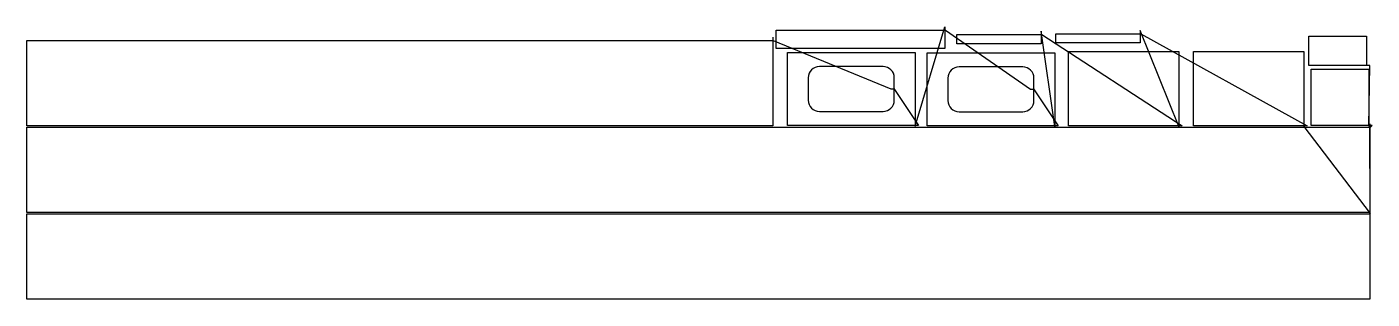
# Model space of a CAD drawing. Header units: metres. Extents: x 15 to 11984, y 15 to 2442.
import ezdxf

# ---------------------------------------------------------------- set-up
doc = ezdxf.new("R2010")
doc.units = ezdxf.units.M

msp = doc.modelspace()

# ---------------------------------------------------------------- linework, layer by layer
at = {"layer": 'TOOL_0'}
for p, q in [((6681.277, 2250.272), (6681.277, 2411.772)), ((6681.277, 2411.772), (8182.777, 2411.772)), ((7918.427, 1558.001), (8182.777, 2441.772)), ((8182.777, 2441.772), (8182.777, 2411.772)), ((8182.777, 2411.772), (8182.777, 2250.272)), ((8182.777, 2411.772), (8187.777, 2411.772)), ((8187.777, 2411.772), (8945.556, 1885.301)), ((9161.306, 1554.551), (9041.025, 2403.152)), ((9041.025, 2403.152), (9041.025, 2373.152)), ((10263.404, 1554.381), (9921.426, 2410.052)), ((9921.426, 2410.052), (9921.426, 2380.052)), ((15, 1559.119), (15, 2319.119)), ((15, 2319.119), (6651, 2319.119)), ((6651, 2349.119), (6651, 2319.119)), ((6651, 2319.119), (6651, 1559.119)), ((6651, 2319.119), (6656, 2319.119)), ((6656, 2319.119), (7702.677, 1888.751)), ((8289.525, 2291.652), (8289.525, 2373.152)), ((8289.525, 2373.152), (9041.025, 2373.152)), ((9041.025, 2291.652), (8289.525, 2291.652)), ((9041.025, 2373.152), (9041.025, 2291.652)), ((9041.025, 2373.152), (9046.025, 2373.152)), ((9046.025, 2373.152), (10293.404, 1559.381)), ((9169.926, 2298.552), (9169.926, 2380.052)), ((9169.926, 2380.052), (9921.426, 2380.052)), ((9921.426, 2298.552), (9169.926, 2298.552)), ((9921.426, 2380.052), (9921.426, 2298.552)), ((9921.426, 2380.052), (9926.426, 2380.052)), ((9926.426, 2380.052), (11406.974, 1559.381)), ((11422.146, 2098.657), (11422.146, 2359.157)), ((11422.146, 2359.157), (11933.646, 2359.157)), ((11933.646, 2359.157), (11933.646, 2098.657)), ((8182.777, 2250.272), (6681.277, 2250.272)), ((6781.927, 1563.001), (6781.927, 2214.501)), ((6781.927, 2214.501), (7918.427, 2214.501)), ((7918.427, 2214.501), (7918.427, 1563.001)), ((8024.806, 1559.551), (8024.806, 2211.051)), ((8024.806, 2211.051), (9161.306, 2211.051)), ((9161.306, 2211.051), (9161.306, 1559.551)), ((9281.904, 1559.381), (9281.904, 2220.881)), ((9281.904, 2220.881), (10263.404, 2220.881)), ((10263.404, 2220.881), (10263.404, 1559.381)), ((10395.474, 1559.381), (10395.474, 2220.881)), ((10395.474, 2220.881), (11376.974, 2220.881)), ((11376.974, 2220.881), (11376.974, 1559.381)), ((7632.677, 2088.751), (7067.677, 2088.751)), ((8875.556, 2085.301), (8310.556, 2085.301)), ((11933.646, 2098.657), (11422.146, 2098.657)), ((11442.781, 1562.105), (11442.781, 2063.605)), ((11442.781, 2063.605), (11954.281, 2063.605)), ((11963.646, 2098.657), (11933.646, 2098.657)), ((11933.646, 2098.657), (11933.646, 2093.657)), ((11954.281, 1557.105), (11963.646, 2098.657)), ((11954.281, 2063.605), (11954.281, 1562.105)), ((6967.677, 1988.751), (6967.677, 1788.751)), ((7732.677, 1888.751), (7732.677, 1988.751)), ((8210.556, 1985.301), (8210.556, 1785.301)), ((8975.556, 1885.301), (8975.556, 1985.301)), ((7702.677, 1888.751), (7732.677, 1888.751)), ((7732.677, 1888.751), (7729.141, 1892.287)), ((7729.141, 1892.287), (7948.427, 1563.001)), ((7732.677, 1788.75), (7732.677, 1888.751)), ((8945.556, 1885.301), (8975.556, 1885.301)), ((8975.556, 1885.301), (8972.02, 1888.837)), ((8972.02, 1888.837), (9191.306, 1559.551)), ((8975.556, 1785.3), (8975.556, 1885.301)), ((7067.677, 1688.751), (7632.677, 1688.751)), ((8310.556, 1685.301), (8875.556, 1685.301)), ((6651, 1559.119), (15, 1559.119)), ((7918.427, 1563.001), (6781.927, 1563.001)), ((7948.427, 1563.001), (7918.427, 1563.001)), ((7918.427, 1563.001), (7918.427, 1558.001)), ((9161.306, 1559.551), (8024.806, 1559.551)), ((9191.306, 1559.551), (9161.306, 1559.551)), ((9161.306, 1559.551), (9161.306, 1554.551)), ((10263.404, 1559.381), (9281.904, 1559.381)), ((10293.404, 1559.381), (10263.404, 1559.381)), ((10263.404, 1559.381), (10263.404, 1554.381)), ((11376.974, 1559.381), (10395.474, 1559.381)), ((11406.974, 1559.381), (11376.974, 1559.381)), ((11376.974, 1559.381), (11376.974, 1554.381)), ((11954.281, 1562.105), (11442.781, 1562.105)), ((11984.281, 1562.105), (11954.281, 1562.105)), ((11954.281, 1562.105), (11954.281, 1557.105)), ((11968.536, 778.537), (11965, 1577.042)), ((11965, 1577.042), (11965, 1547.042)), ((11970, 1547.042), (11984.281, 1562.105)), ((15, 787.042), (15, 1547.042)), ((15, 1547.042), (11965, 1547.042)), ((11376.974, 1554.381), (11968.536, 778.537)), ((11965, 1547.042), (11965, 787.042)), ((11965, 1547.042), (11970, 1547.042)), ((11965, 787.042), (15, 787.042)), ((15, 15.001), (15, 775.001)), ((15, 775.001), (11965, 775.001)), ((11968.536, 778.537), (11965, 775.001)), ((11965, 775.001), (11968.536, 778.537)), ((11965, 775.001), (11965, 15.001)), ((11965, 15.001), (15, 15.001))]:
    msp.add_line(p, q, dxfattribs=at)
for centre, start, end in [((7067.677, 1988.751), 90, 180), ((7632.677, 1988.751), 0, 90), ((8310.556, 1985.301), 90, 180), ((8875.556, 1985.301), 0, 90), ((7067.677, 1788.751), 180, 270), ((7632.677, 1788.751), 270, 359.999427), ((8310.556, 1785.301), 180, 270), ((8875.556, 1785.301), 270, 359.999427)]:
    msp.add_arc(centre, 100, start, end, dxfattribs=at)

doc.saveas('drawing.dxf')
